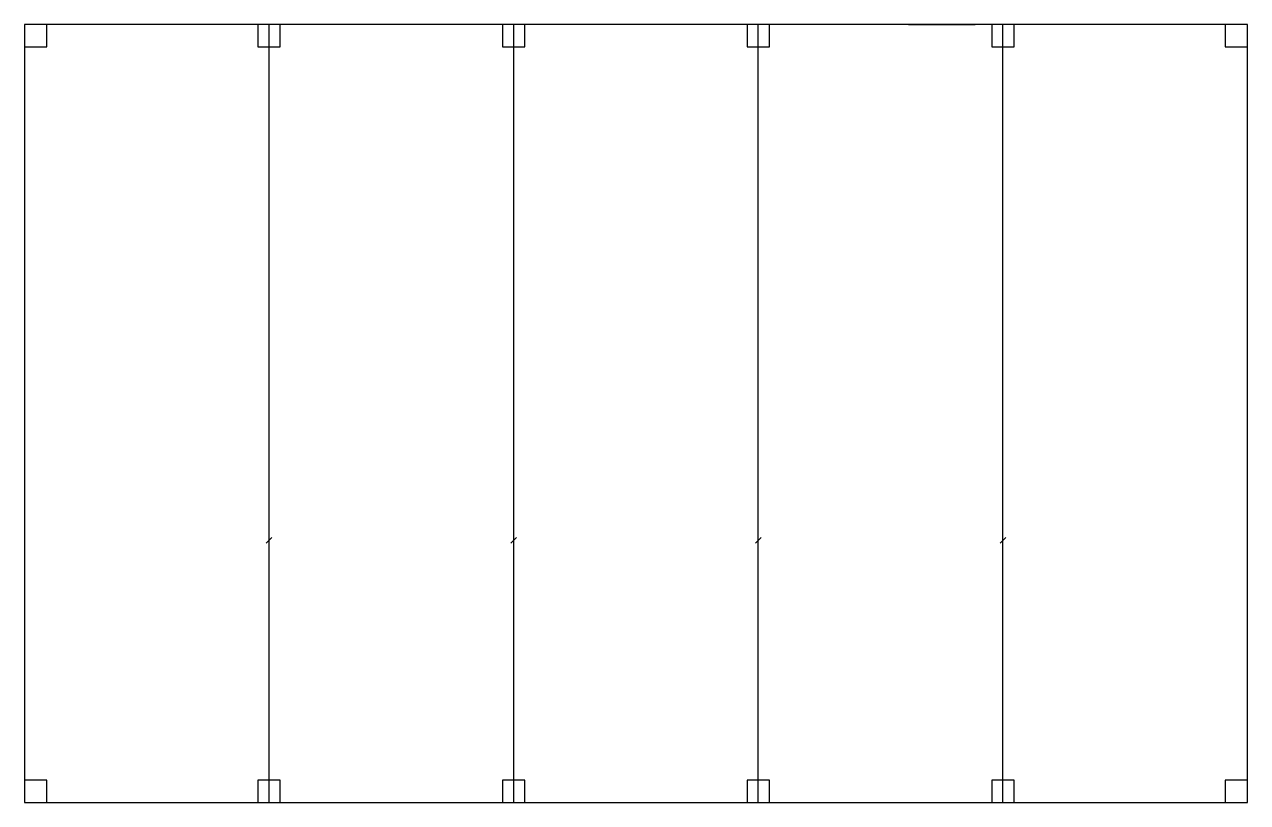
# Model space of a CAD drawing. Header units: metres. Extents: x 5000000 to 5022000, y 2000000 to 2014000.
import ezdxf

# ---------------------------------------------------------------- set-up
doc = ezdxf.new("R2010")
doc.units = ezdxf.units.M
for name, color, linetype in [('A-DOOR', 3, 'Continuous'), ('A-GLAZ', 4, 'Continuous'), ('A-WALL', 1, 'Continuous'), ('S-COL', 2, 'Continuous')]:
    doc.layers.add(name, color=color, linetype=linetype)

msp = doc.modelspace()

# ---------------------------------------------------------------- linework, layer by layer
at = {"layer": 'A-DOOR'}
for p, q in [((5004350, 2004666.667), (5004450, 2004766.667)), ((5008750, 2004666.667), (5008850, 2004766.667)), ((5013150, 2004666.667), (5013250, 2004766.667)), ((5017550, 2004666.667), (5017650, 2004766.667))]:
    msp.add_line(p, q, dxfattribs=at)
at = {"layer": 'A-GLAZ'}
for p, q in [((5015900, 2014000), (5017100, 2014000)), ((5004900, 2000000), (5006100, 2000000))]:
    msp.add_line(p, q, dxfattribs=at)
at = {"layer": 'A-WALL'}
for p, q in [((5022000, 2014000), (5000000, 2014000)), ((5000000, 2014000), (5000000, 2000000)), ((5004400, 2000000), (5004400, 2014000)), ((5008800, 2000000), (5008800, 2014000)), ((5013200, 2000000), (5013200, 2014000)), ((5017600, 2000000), (5017600, 2014000)), ((5022000, 2000000), (5022000, 2014000)), ((5000000, 2000000), (5022000, 2000000))]:
    msp.add_line(p, q, dxfattribs=at)
at = {"layer": 'S-COL'}
for points in [[(5000000, 2013600), (5000400, 2013600), (5000400, 2014000), (5000000, 2014000), (5000000, 2013600)], [(5004200, 2013600), (5004600, 2013600), (5004600, 2014000), (5004200, 2014000), (5004200, 2013600)], [(5008600, 2013600), (5009000, 2013600), (5009000, 2014000), (5008600, 2014000), (5008600, 2013600)], [(5013000, 2013600), (5013400, 2013600), (5013400, 2014000), (5013000, 2014000), (5013000, 2013600)], [(5017400, 2013600), (5017800, 2013600), (5017800, 2014000), (5017400, 2014000), (5017400, 2013600)], [(5021600, 2013600), (5022000, 2013600), (5022000, 2014000), (5021600, 2014000), (5021600, 2013600)], [(5000000, 2000000), (5000400, 2000000), (5000400, 2000400), (5000000, 2000400), (5000000, 2000000)], [(5004200, 2000000), (5004600, 2000000), (5004600, 2000400), (5004200, 2000400), (5004200, 2000000)], [(5008600, 2000000), (5009000, 2000000), (5009000, 2000400), (5008600, 2000400), (5008600, 2000000)], [(5013000, 2000000), (5013400, 2000000), (5013400, 2000400), (5013000, 2000400), (5013000, 2000000)], [(5017400, 2000000), (5017800, 2000000), (5017800, 2000400), (5017400, 2000400), (5017400, 2000000)], [(5021600, 2000000), (5022000, 2000000), (5022000, 2000400), (5021600, 2000400), (5021600, 2000000)]]:
    msp.add_lwpolyline(points, close=True, dxfattribs=at)

doc.saveas('drawing.dxf')
